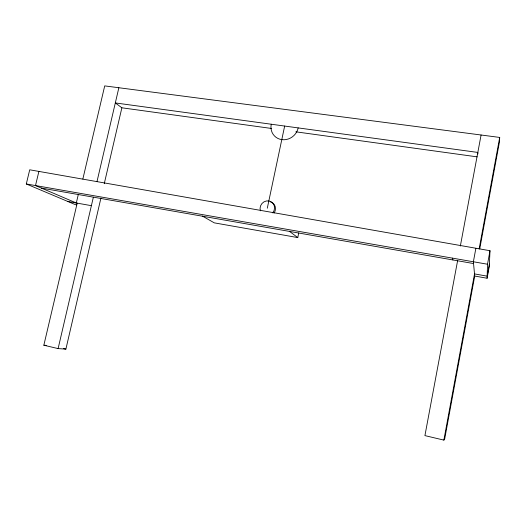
<?xml version="1.0" encoding="UTF-8"?>
<svg xmlns="http://www.w3.org/2000/svg" width="526" height="526" viewBox="0 0 526 526"><rect width="100%" height="100%" fill="white"/><g stroke="black" fill="none" stroke-linecap="round" stroke-linejoin="round"><path stroke-width="0.79" d="M475.866 248.331L473.38 261.77L474.722 276.038L487.109 278.247L487.517 264.23L489.989 250.718L29.719 169.799L26.3 183.969L75.231 204.601L76.77 204.877M489.989 250.718L489.279 266.393L487.109 278.247M82.852 179.037L104.713 85.896L499.7 137.431L499.384 142.296L479.732 248.89M489.384 264.059L487.168 276.163L474.524 273.908L443.865 440.104L424.923 435.613L457.633 260.541M479.133 248.93L499.7 137.431M474.722 276.038L444.713 438.783L443.865 440.104M460.349 246.017L481.086 135.004M202.326 216.035L214.273 222.853L297.782 237.581L298.748 232.926M267.3 208.204L284.658 126.056M77.191 203.141L43.849 345.214L58.103 348.6L65.895 349.119L100.92 198.092M104.26 183.705L121.868 107.797L115.319 102.932L477.832 152.435L477.871 153.947M58.103 348.6L93.352 197.237M97.014 181.516L118.856 87.743M78.282 194.6L76.309 202.983L35.492 185.566L38.911 171.345M43.849 345.214L46.249 345.391M121.868 107.797L271.455 128.456M295.849 131.822L477.148 156.86M26.3 183.969L487.517 264.23M41.403 188.084L473.551 263.552M67.815 201.471L91.392 205.673M63.554 348.567L65.895 349.119M289.353 231.269L297.782 237.581M452.432 258.128L452.925 259.949M298.189 127.903A14.228 13.203 -42.5 0 1 281.851 139.64A14.228 13.203 -42.5 0 1 271.252 124.221M260.396 210.801A7.495 7.114 -52.3 0 1 268.858 200.952A7.495 7.114 -52.3 0 1 272.692 212.872M270.397 201.859A7.463 7.088 -52.3 0 1 274.039 213.096"/></g></svg>
